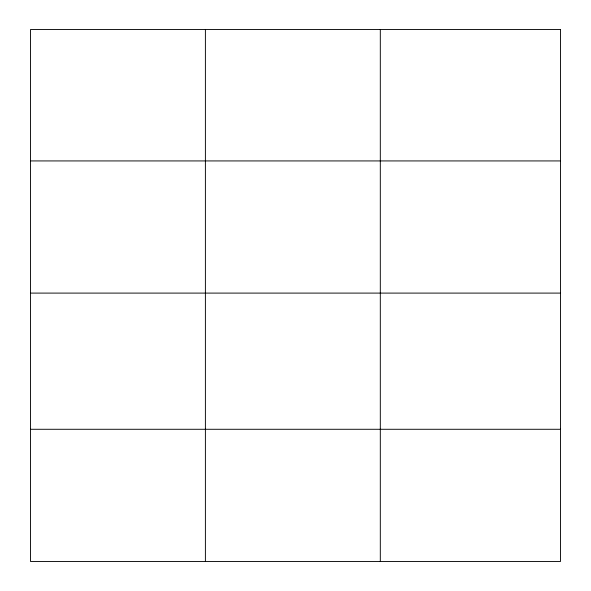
<?xml version="1.0" encoding="UTF-8"?>
<svg xmlns="http://www.w3.org/2000/svg" width="591" height="591" viewBox="0 0 591 591"><rect width="100%" height="100%" fill="white"/><g stroke="black" fill="none" stroke-linecap="round" stroke-linejoin="round"><path stroke-width="0.89" d="M30.481 160.929L560.519 160.929M30.481 293.099L560.519 293.099M30.481 429.28L560.519 429.28M380.308 29.55L380.308 561.45M205.395 29.55L205.395 561.45M560.519 29.55L30.481 29.55L30.481 561.45L560.519 561.45L560.519 29.55"/></g></svg>
